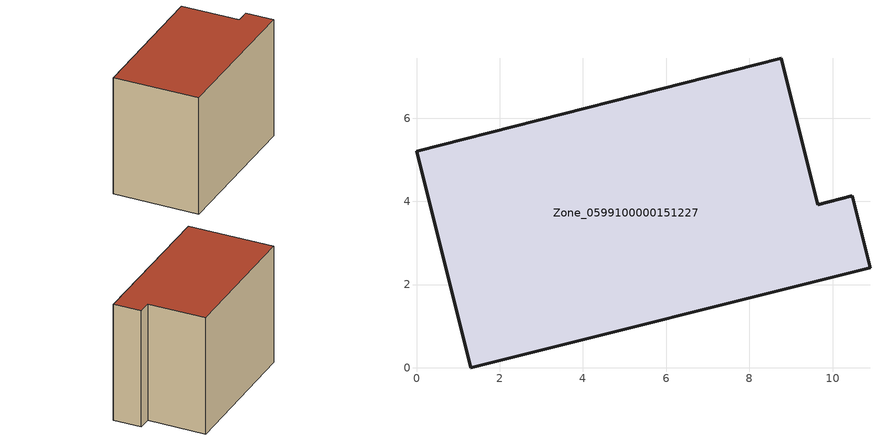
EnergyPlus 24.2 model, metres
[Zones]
Zone_0599100000151227
 floor ground (C_G): 1.3,0 0,5.2 8.77,7.44 9.65,3.92 10.47,4.13 10.9,2.41 z0
 wall outside (C_F): 1.3,0 10.9,2.41 10.47,4.13 9.65,3.92 8.77,7.44 0,5.2 1.3,0 z0:7.57
 roof outside (C_R): 0,5.2 1.3,0 10.9,2.41 10.47,4.13 9.65,3.92 8.77,7.44 z7.57
[BUILDING]
Pand.0599100000151227: North Axis=0; Terrain=City; Loads Convergence Tolerance Value=0.04; Temperature Convergence Tolerance Value=0.4; Solar Distribution=FullExterior; Maximum Number of Warmup Days=25; Minimum Number of Warmup Days=1
[Site:Location]
Rotterdam.The.Hague.AP_ZH_NLD Design_Conditions: Latitude=51.96; Longitude=4.45; Time Zone=1; Elevation=-4.5
[SITE:GROUNDTEMPERATURE:BUILDINGSURFACE]
18, 18, 18, 18, 18, 18, 18, 18, 18, 18, 18, 18
[MATERIAL] Thermal Absorptance=0.9; Solar Absorptance=0.7; Visible Absorptance=0.7
Name | Roughness | Thickness | Conductivity | Density | Specific Heat
G.TI.1975-1991 | MediumSmooth | 0.15 | 0.288461 | 540 | 1210
F.TI.1975-1991 | Rough | 0.3 | 0.230769 | 1920 | 840
R.TI.1975-1991 | MediumRough | 0.2 | 0.153846 | 1500 | 1000
[CONSTRUCTION]
C_G: G.TI.1975-1991
C_F: F.TI.1975-1991
C_R: R.TI.1975-1991
[ZONE]
Zone_0599100000151227: Type=1; Multiplier=1; Ceiling Height=Autocalculate; Volume=Autocalculate; Floor Area=autocalculate; Part of Total Floor Area=Yes
[ZONEINFILTRATION:DESIGNFLOWRATE]
Infil_Zone_0599100000151227: Zone or ZoneList or Space or SpaceList=Zone_0599100000151227; Schedule=AlwaysOn; Design Flow Rate Calculation Method=Flow/Area; Flow Rate per Floor Area=0.003; Constant Term Coefficient=1; Temperature Term Coefficient=0; Velocity Term Coefficient=0; Velocity Squared Term Coefficient=0
[HVACTEMPLATE:ZONE:IDEALLOADSAIRSYSTEM]
Zone_0599100000151227: Maximum Heating Supply Air Temperature=50; Minimum Cooling Supply Air Temperature=13; Maximum Heating Supply Air Humidity Ratio=0.0156; Minimum Cooling Supply Air Humidity Ratio=0.0077; Heating Limit=NoLimit; Cooling Limit=NoLimit; Dehumidification Control Type=ConstantSensibleHeatRatio; Cooling Sensible Heat Ratio=0.7; Dehumidification Setpoint=60; Humidification Control Type=None; Humidification Setpoint=30; Outdoor Air Method=None; Outdoor Air Flow Rate per Person=0.00944; Outdoor Air Flow Rate per Zone Floor Area=0; Outdoor Air Flow Rate per Zone=0; Demand Controlled Ventilation Type=None; Outdoor Air Economizer Type=NoEconomizer; Heat Recovery Type=None; Sensible Heat Recovery Effectiveness=0.7; Latent Heat Recovery Effectiveness=0.65
[ZONECONTROL:THERMOSTAT]
ThermostatControl_Zone_0599100000151227: Zone or ZoneList=Zone_0599100000151227; Control Type Schedule=DualSetpointControlType; Control 1=Thermostat_Zone_0599100000151227; Temperature Difference Between Cutout And Setpoint=0
[THERMOSTATSETPOINT:DUALSETPOINT]
Thermostat_Zone_0599100000151227: Heating Setpoint Temperature Schedule=HeatingSetpoint_Zone_0599100000151227; Cooling Setpoint Temperature Schedule=CoolingSetpoint_Zone_0599100000151227
[SCHEDULE:COMPACT]
HeatingSetpoint_Zone_0599100000151227: Through: 12/31, For: AllDays, Until: 24:00, 21
CoolingSetpoint_Zone_0599100000151227: Through: 12/31, For: AllDays, Until: 24:00, 24
DualSetpointControlType: Through: 12/31, For: AllDays, Until: 24:00, 4
AlwaysOn: Through: 12/31, For: AllDays, Until: 24:00, 1
